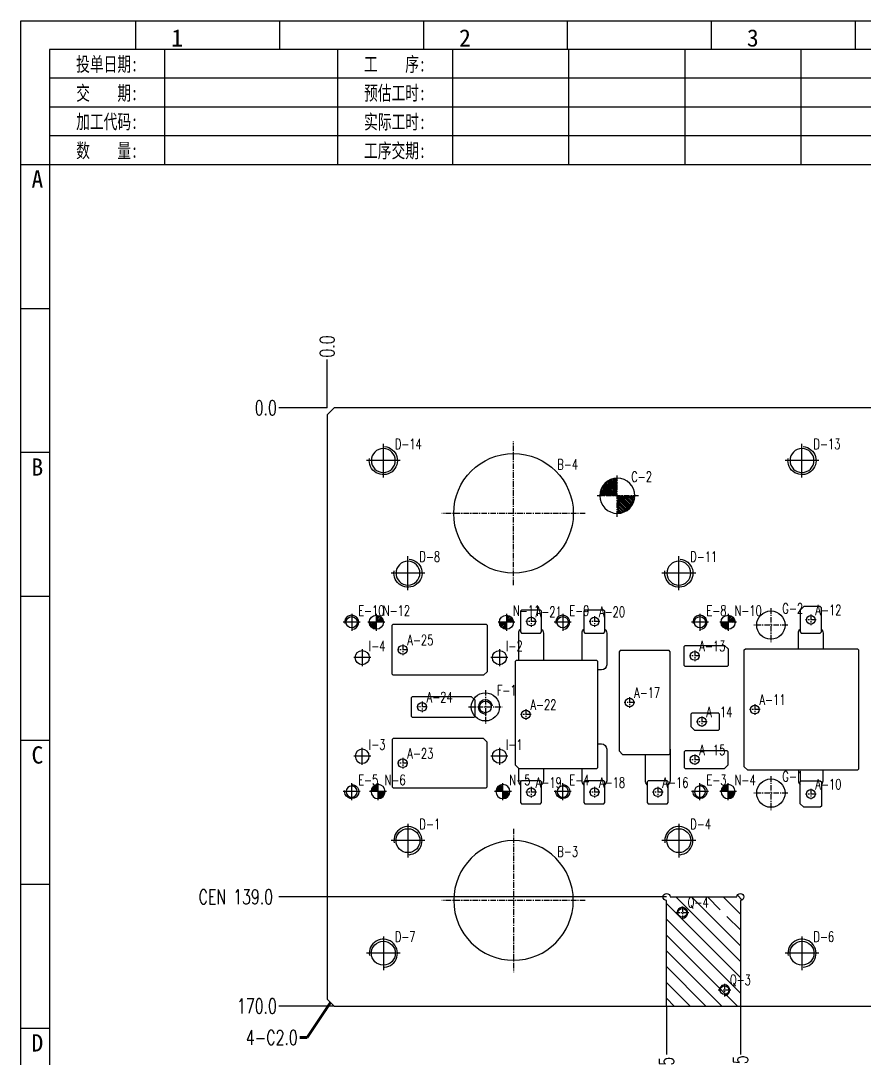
# Model space of a CAD drawing. Header units: millimetres. Extents: x -2852 to 5627, y -2271 to 1849.
# Drawn here: x 2876 to 3115.8, y -1070.6 to -775.8 of the extents above; entities that cross this region are included whole.
import ezdxf
from ezdxf.enums import TextEntityAlignment as Align

# ---------------------------------------------------------------- set-up
doc = ezdxf.new("R2010")
doc.units = ezdxf.units.MM
doc.header["$PDSIZE"] = 3
doc.linetypes.add('CENTER', pattern=[50.8, 31.75, -6.35, 6.35, -6.35])
doc.linetypes.add('CENTER2', pattern=[1.125, 0.75, -0.125, 0.125, -0.125])
for name, color, linetype in [('1', 7, 'Continuous'), ('41', 1, 'Continuous'), ('51', 1, 'CENTER2'), ('D03', 7, 'Continuous'), ('D031', 217, 'Continuous')]:
    doc.layers.add(name, color=color, linetype=linetype)
doc.styles.add('jet01', font='simplex.shx', dxfattribs={"width": 0.7, "bigfont": 'hztxt.shx'})
doc.styles.add('jet02', font='simplex.shx', dxfattribs={"width": 0.7})
doc.styles.get("Standard").update_dxf_attribs({"font": '仿宋_GB2312_0.ttf', "width": 0.7})
doc.styles.add('tk', font='', dxfattribs={"width": 0.7})
doc.styles.add('tk 2', font='仿宋_GB2312_0.ttf', dxfattribs={"width": 0.65})
doc.styles.get('tk').set_extended_font_data('NSimSun')
doc.dimstyles.new('jet02', dxfattribs={"dimtxt": 3.5, "dimasz": 2.1, "dimexe": 1, "dimexo": 0, "dimgap": 0.5, "dimtad": 0, "dimtoh": 1, "dimdec": 3, "dimzin": 9, "dimdsep": 46, "dimtxsty": 'jet02', "dimcen": 0, "dimclrt": 256, "dimazin": 2, "dimtfac": 1, "dimtdec": 3, "dimtofl": 0, "dimtmove": 0, "dimatfit": 1, "dimfxl": 0, "dimarcsym": 0})

# ---------------------------------------------------------------- blocks, each defined once
blk = doc.blocks.new('A3-N')
at = {"layer": '1', "color": 1}
for p, q in [((0, 0), (0, 296.73)), ((0, 296.73), (420, 296.73)), ((21.82, 291.27), (21.82, 296.73)), ((49.09, 291.27), (49.09, 296.73)), ((76.36, 291.27), (76.36, 296.73)), ((103.64, 291.27), (103.64, 296.73)), ((103.64, 291.27), (103.64, 296.73)), ((103.64, 291.27), (103.64, 296.73)), ((130.91, 291.27), (130.91, 296.73)), ((158.18, 291.27), (158.18, 296.73)), ((5.45, 269.45), (0, 269.45)), ((5.45, 242.18), (0, 242.18)), ((5.45, 214.91), (0, 214.91)), ((5.45, 187.64), (0, 187.64)), ((5.45, 160.36), (0, 160.36)), ((5.45, 133.09), (0, 133.09)), ((5.45, 105.82), (0, 105.82))]:
    blk.add_line(p, q, dxfattribs=at)
at = {"layer": '1'}
blk.add_lwpolyline([(221.45, 5.45), (414.55, 5.45), (414.55, 291.27), (5.45, 291.27), (5.45, 5.45), (414.55, 5.45)], dxfattribs=at)
at = {"layer": '41'}
for p, q in [((27.27, 291.27), (27.27, 269.45)), ((60, 291.27), (60, 269.45)), ((81.82, 291.27), (81.82, 269.45)), ((103.82, 291.27), (103.82, 269.45)), ((125.82, 291.27), (125.82, 269.45)), ((147.82, 291.27), (147.82, 269.45)), ((367.82, 285.82), (5.45, 285.82)), ((367.82, 280.36), (5.45, 280.36)), ((367.82, 274.91), (5.45, 274.91)), ((414.55, 269.45), (5.45, 269.45))]:
    blk.add_line(p, q, dxfattribs=at)
at = {"layer": '1', "color": 1}
for s, p in [('1', (29.64, 295.11)), ('2', (84.18, 295.11)), ('3', (138.73, 295.11))]:
    blk.add_text(s, height=3.27, dxfattribs=at).set_placement(p, align=Align.TOP_CENTER)
at = {"layer": '1', "style": 'tk', "width": 0.7}
for s, p in [('投单日期:', (16.36, 288.55)), ('工    序:', (70.91, 288.55)), ('交    期:', (16.36, 283.09)), ('预估工时:', (70.91, 283.09)), ('加工代码:', (16.36, 277.64)), ('实际工时:', (70.91, 277.64)), ('数    量:', (16.36, 272.18)), ('工序交期:', (70.91, 272.18))]:
    blk.add_text(s, height=2.727, dxfattribs=at).set_placement(p, align=Align.MIDDLE)
at = {"layer": '1', "color": 1}
for s, p in [('A', (2.04, 268.36)), ('B', (2.04, 213.82)), ('C', (2.04, 159.27)), ('D', (2.04, 104.73))]:
    blk.add_text(s, height=3.27, dxfattribs=at).set_placement(p, align=Align.TOP_LEFT)
at = {"layer": '1', "style": 'tk 2', "width": 0.7}
for tag, p in [('PATR-NO1', (309.84, 32.96)), ('TITLE', (365.74, 30.9)), ('PATR-NO2', (309.84, 27.81)), ('DWG-NO:', (366.54, 18.14))]:
    blk.add_attdef(tag, p, '', height=3.27, dxfattribs=at)
at = {"layer": '1', "color": 1, "style": 'tk 2', "width": 0.7}
for tag, p in [('DRAW', (314.55, 7.27)), ('DATE', (334.72, 7.32))]:
    blk.add_attdef(tag, p, '', height=3.49, dxfattribs=at)
at = {"layer": '1', "style": 'tk 2', "width": 0.7}
for tag, p in [('SCALE', (376.55, 8.73)), ('SHEET', (386.6, 8.72)), ('REV', (397.38, 8.73))]:
    blk.add_attdef(tag, text='', height=2.18, dxfattribs=at).set_placement(p, align=Align.MIDDLE_LEFT)
blk = doc.blocks.new('A$C3132396')
at = {"layer": 'D03', "color": 6, "linetype": 'CENTER', "ltscale": 0.05}
for p, q in [((0, 4.836), (0, -4.836)), ((4.836, 0), (-4.836, 0))]:
    blk.add_line(p, q, dxfattribs=at)
at = {"layer": 'D03', "linetype": 'Continuous', "ltscale": 0.05}
blk.add_circle((0, 0), 4.03, dxfattribs=at)
blk = doc.blocks.new('A$C1652144')
at = {"layer": 'D03', "color": 6, "linetype": 'CENTER', "ltscale": 0.05}
for p, q in [((0, 4.8), (0, -4.8)), ((4.8, 0), (-4.8, 0))]:
    blk.add_line(p, q, dxfattribs=at)
at = {"layer": 'D03', "linetype": 'Continuous', "ltscale": 0.05}
for radius in [4, 1.65]:
    blk.add_circle((0, 0), radius, dxfattribs=at)
at = {"layer": 'D03', "color": 3, "linetype": 'Continuous', "ltscale": 0.05}
blk.add_arc((0, 0), 2, 275.0197, 189.0761, dxfattribs=at)
blk = doc.blocks.new('D03-FL8')
at = {"layer": 'D03', "color": 6, "linetype": 'CENTER'}
for p, q in [((2.412, 0), (-2.412, 0)), ((0, 2.412), (0, -2.412))]:
    blk.add_line(p, q, dxfattribs=at)
at = {"layer": 'D03', "linetype": 'Continuous'}
blk.add_circle((0, 0), 2.01, dxfattribs=at)
blk = doc.blocks.new('D03-POST20')
at = {"layer": 'D03', "color": 6, "linetype": 'CENTER', "ltscale": 0.05}
for p, q in [((0, 20.4), (0, -20.4)), ((20.4, 0), (-20.4, 0))]:
    blk.add_line(p, q, dxfattribs=at)
at = {"layer": 'D03', "linetype": 'Continuous', "ltscale": 0.05}
blk.add_circle((0, 0), 17, dxfattribs=at)
blk = doc.blocks.new('D03-PIN10')
at = {"layer": 'D03', "color": 6, "linetype": 'CENTER', "ltscale": 0.05}
for p, q in [((0, 6), (0, -6)), ((6, 0), (-6, 0))]:
    blk.add_line(p, q, dxfattribs=at)
at = {"layer": 'D03', "linetype": 'Continuous', "ltscale": 0.05}
blk.add_circle((0, 0), 5, dxfattribs=at)
blk = doc.blocks.new('D03-M3')
at = {"layer": 'D03', "color": 6, "linetype": 'CENTER', "ltscale": 0.05}
for p, q in [((1.8, 0), (-1.8, 0)), ((0, 1.8), (0, -1.8))]:
    blk.add_line(p, q, dxfattribs=at)
at = {"layer": 'D03', "linetype": 'Continuous', "ltscale": 0.05}
blk.add_circle((0, 0), 1.25, dxfattribs=at)
at = {"layer": 'D03', "color": 3, "linetype": 'Continuous', "ltscale": 0.05}
blk.add_arc((0, 0), 1.5, 275.0197, 189.0761, dxfattribs=at)
blk = doc.blocks.new('D03-M4')
at = {"layer": 'D03', "color": 6, "linetype": 'CENTER'}
for p, q in [((2.4, 0), (-2.4, 0)), ((0, 2.4), (0, -2.4))]:
    blk.add_line(p, q, dxfattribs=at)
at = {"layer": 'D03', "linetype": 'Continuous'}
blk.add_circle((0, 0), 1.6, dxfattribs=at)
at = {"layer": 'D03', "color": 3, "linetype": 'Continuous'}
blk.add_arc((0, 0), 2, 275.0197, 189.0761, dxfattribs=at)
blk = doc.blocks.new('D03-DL4')
at = {"layer": 'D03', "color": 6, "linetype": 'CENTER'}
for p, q in [((2.4, 0), (-2.4, 0)), ((0, 2.4), (0, -2.4))]:
    blk.add_line(p, q, dxfattribs=at)
at = {"layer": 'D03', "linetype": 'Continuous'}
blk.add_circle((0, 0), 2, dxfattribs=at)
blk = doc.blocks.new('D03-L8')
at = {"layer": 'D03', "color": 6, "linetype": 'CENTER'}
for p, q in [((0, 4.8), (0, -4.8)), ((4.8, 0), (-4.8, 0))]:
    blk.add_line(p, q, dxfattribs=at)
at = {"layer": 'D03', "linetype": 'Continuous'}
blk.add_circle((0, 0), 3.4, dxfattribs=at)
at = {"layer": 'D03', "color": 3, "linetype": 'Continuous'}
blk.add_arc((0, 0), 4, 275.0197, 189.0761, dxfattribs=at)
blk = doc.blocks.new('WCS')
at = {"layer": '1', "color": 6, "linetype": 'CENTER', "ltscale": 0.05}
for p, q in [((1.5, 0), (-1.5, 0)), ((0, 1.5), (0, -1.5))]:
    blk.add_line(p, q, dxfattribs=at)
at = {"layer": '1', "linetype": 'Continuous', "ltscale": 0.05}
blk.add_circle((0, 0), 1.25, dxfattribs=at)
blk = doc.blocks.new('*D4872')
at = {"layer": '41', "ltscale": 0.05}
blk.add_line((163.21, 2345.26), (149.47, 2345.26), dxfattribs=at)
at = {"layer": 'Defpoints', "color": 0, "ltscale": 0.05}
for p in [(149.47, 2345.26), (163.21, 2345.26), (163.21, 2345.26)]:
    blk.add_point(p, dxfattribs=at)
at = {"layer": '41', "ltscale": 0.05, "insert": (145.79, 2345.26), "char_height": 4.2, "attachment_point": 5, "style": 'jet02'}
blk.add_mtext('0.0', dxfattribs=at)
blk = doc.blocks.new('*D4873')
at = {"layer": '41', "ltscale": 0.05}
blk.add_line((165.21, 2175.26), (149.47, 2175.26), dxfattribs=at)
at = {"layer": 'Defpoints', "color": 0, "ltscale": 0.05}
for p in [(163.21, 2345.26), (149.47, 2175.26), (165.21, 2175.26)]:
    blk.add_point(p, dxfattribs=at)
at = {"layer": '41', "ltscale": 0.05, "insert": (143.27, 2175.26), "char_height": 4.2, "attachment_point": 5, "style": 'jet02'}
blk.add_mtext('170.0', dxfattribs=at)
blk = doc.blocks.new('*D4874')
at = {"layer": '41', "ltscale": 0.05}
blk.add_line((259.71, 2206.26), (149.47, 2206.26), dxfattribs=at)
at = {"layer": 'Defpoints', "color": 0, "ltscale": 0.05}
for p in [(163.21, 2345.26), (149.47, 2206.26), (259.71, 2206.26)]:
    blk.add_point(p, dxfattribs=at)
at = {"layer": '41', "ltscale": 0.05, "insert": (136.27, 2206.26), "char_height": 4.2, "attachment_point": 5, "style": 'jet02'}
blk.add_mtext('{\\C1; CEN }139.0', dxfattribs=at)
blk = doc.blocks.new('*D4875')
at = {"layer": '41', "ltscale": 0.05}
blk.add_line((427.71, 2215.76), (446.96, 2215.76), dxfattribs=at)
at = {"layer": 'Defpoints', "color": 0, "ltscale": 0.05}
for p in [(163.21, 2345.26), (427.71, 2215.76), (446.96, 2215.76)]:
    blk.add_point(p, dxfattribs=at)
at = {"layer": '41', "ltscale": 0.05, "insert": (455.96, 2215.76), "char_height": 4.2, "attachment_point": 5, "style": 'jet02'}
blk.add_mtext('129.500', dxfattribs=at)
blk = doc.blocks.new('*D4876')
at = {"layer": '41', "ltscale": 0.05}
for p, q in [((438.25, 2218.26), (441.92, 2221.01)), ((441.92, 2221.01), (446.96, 2221.01)), ((433.21, 2218.26), (438.25, 2218.26))]:
    blk.add_line(p, q, dxfattribs=at)
at = {"layer": 'Defpoints', "color": 0, "ltscale": 0.05}
for p in [(163.21, 2345.26), (446.96, 2221.01), (433.21, 2218.26)]:
    blk.add_point(p, dxfattribs=at)
at = {"layer": '41', "ltscale": 0.05, "insert": (455.96, 2221.01), "char_height": 4.2, "attachment_point": 5, "style": 'jet02'}
blk.add_mtext('127.000', dxfattribs=at)
blk = doc.blocks.new('*D4877')
at = {"layer": '41', "ltscale": 0.05}
blk.add_line((433.21, 2228.26), (446.96, 2228.26), dxfattribs=at)
at = {"layer": 'Defpoints', "color": 0, "ltscale": 0.05}
for p in [(163.21, 2345.26), (433.21, 2228.26), (446.96, 2228.26)]:
    blk.add_point(p, dxfattribs=at)
at = {"layer": '41', "ltscale": 0.05, "insert": (455.68, 2228.26), "char_height": 4.2, "attachment_point": 5, "style": 'jet02'}
blk.add_mtext('117.000', dxfattribs=at)
blk = doc.blocks.new('*D4878')
at = {"layer": '41', "ltscale": 0.05}
for p, q in [((436.88, 2230.76), (441.92, 2233.51)), ((441.92, 2233.51), (446.96, 2233.51)), ((427.71, 2230.76), (436.88, 2230.76))]:
    blk.add_line(p, q, dxfattribs=at)
at = {"layer": 'Defpoints', "color": 0, "ltscale": 0.05}
for p in [(163.21, 2345.26), (446.96, 2233.51), (427.71, 2230.76)]:
    blk.add_point(p, dxfattribs=at)
at = {"layer": '41', "ltscale": 0.05, "insert": (455.68, 2233.51), "char_height": 4.2, "attachment_point": 5, "style": 'jet02'}
blk.add_mtext('114.500', dxfattribs=at)
blk = doc.blocks.new('*D4879')
at = {"layer": '41', "ltscale": 0.05}
blk.add_line((427.71, 2289.76), (446.96, 2289.76), dxfattribs=at)
at = {"layer": 'Defpoints', "color": 0, "ltscale": 0.05}
for p in [(163.21, 2345.26), (427.71, 2289.76), (446.96, 2289.76)]:
    blk.add_point(p, dxfattribs=at)
at = {"layer": '41', "ltscale": 0.05, "insert": (454.84, 2289.76), "char_height": 4.2, "attachment_point": 5, "style": 'jet02'}
blk.add_mtext('55.500', dxfattribs=at)
blk = doc.blocks.new('*D4880')
at = {"layer": '41', "ltscale": 0.05}
for p, q in [((438.25, 2292.26), (441.92, 2295.01)), ((441.92, 2295.01), (446.96, 2295.01)), ((433.21, 2292.26), (438.25, 2292.26))]:
    blk.add_line(p, q, dxfattribs=at)
at = {"layer": 'Defpoints', "color": 0, "ltscale": 0.05}
for p in [(163.21, 2345.26), (446.96, 2295.01), (433.21, 2292.26)]:
    blk.add_point(p, dxfattribs=at)
at = {"layer": '41', "ltscale": 0.05, "insert": (454.84, 2295.01), "char_height": 4.2, "attachment_point": 5, "style": 'jet02'}
blk.add_mtext('53.000', dxfattribs=at)
blk = doc.blocks.new('*D4881')
at = {"layer": '41', "ltscale": 0.05}
blk.add_line((433.21, 2302.26), (446.96, 2302.26), dxfattribs=at)
at = {"layer": 'Defpoints', "color": 0, "ltscale": 0.05}
for p in [(163.21, 2345.26), (433.21, 2302.26), (446.96, 2302.26)]:
    blk.add_point(p, dxfattribs=at)
at = {"layer": '41', "ltscale": 0.05, "insert": (454.84, 2302.26), "char_height": 4.2, "attachment_point": 5, "style": 'jet02'}
blk.add_mtext('43.000', dxfattribs=at)
blk = doc.blocks.new('*D4882')
at = {"layer": '41', "ltscale": 0.05}
for p, q in [((436.88, 2304.76), (441.92, 2307.51)), ((441.92, 2307.51), (446.96, 2307.51)), ((427.71, 2304.76), (436.88, 2304.76))]:
    blk.add_line(p, q, dxfattribs=at)
at = {"layer": 'Defpoints', "color": 0, "ltscale": 0.05}
for p in [(163.21, 2345.26), (446.96, 2307.51), (427.71, 2304.76)]:
    blk.add_point(p, dxfattribs=at)
at = {"layer": '41', "ltscale": 0.05, "insert": (454.84, 2307.51), "char_height": 4.2, "attachment_point": 5, "style": 'jet02'}
blk.add_mtext('40.500', dxfattribs=at)
blk = doc.blocks.new('*D4883')
at = {"layer": '41', "ltscale": 0.05}
blk.add_line((351.71, 2314.26), (446.96, 2314.26), dxfattribs=at)
at = {"layer": 'Defpoints', "color": 0, "ltscale": 0.05}
for p in [(163.21, 2345.26), (351.71, 2314.26), (446.96, 2314.26)]:
    blk.add_point(p, dxfattribs=at)
at = {"layer": '41', "ltscale": 0.05, "insert": (457.29, 2314.26), "char_height": 4.2, "attachment_point": 5, "style": 'jet02'}
blk.add_mtext('31.0{\\C1; CEN }', dxfattribs=at)
blk = doc.blocks.new('*D4884')
at = {"layer": '41', "ltscale": 0.05}
blk.add_line((163.21, 2345.26), (163.21, 2359), dxfattribs=at)
at = {"layer": 'Defpoints', "color": 0, "ltscale": 0.05}
for p in [(163.21, 2359), (163.21, 2345.26), (163.21, 2345.26)]:
    blk.add_point(p, dxfattribs=at)
at = {"layer": '41', "ltscale": 0.05, "insert": (163.21, 2362.68), "char_height": 4.2, "attachment_point": 5, "rotation": 90, "style": 'jet02'}
blk.add_mtext('0.0', dxfattribs=at)
blk = doc.blocks.new('*D4885')
at = {"layer": '41', "ltscale": 0.05}
blk.add_line((330.71, 2345.26), (330.71, 2359), dxfattribs=at)
at = {"layer": 'Defpoints', "color": 0, "ltscale": 0.05}
for p in [(330.71, 2359), (163.21, 2345.26), (330.71, 2345.26)]:
    blk.add_point(p, dxfattribs=at)
at = {"layer": '41', "ltscale": 0.05, "insert": (330.71, 2365.2), "char_height": 4.2, "attachment_point": 5, "rotation": 90, "style": 'jet02'}
blk.add_mtext('167.5', dxfattribs=at)
blk = doc.blocks.new('*D4886')
at = {"layer": '41', "ltscale": 0.05}
blk.add_line((351.71, 2345.26), (351.71, 2359), dxfattribs=at)
at = {"layer": 'Defpoints', "color": 0, "ltscale": 0.05}
for p in [(351.71, 2359), (163.21, 2345.26), (351.71, 2345.26)]:
    blk.add_point(p, dxfattribs=at)
at = {"layer": '41', "ltscale": 0.05, "insert": (351.71, 2365.2), "char_height": 4.2, "attachment_point": 5, "rotation": 90, "style": 'jet02'}
blk.add_mtext('188.5', dxfattribs=at)
blk = doc.blocks.new('*D4887')
at = {"layer": '41', "ltscale": 0.05}
for p, q in [((422.96, 2353.96), (422.96, 2359)), ((423.21, 2348.92), (422.96, 2353.96)), ((423.21, 2304.26), (423.21, 2348.92))]:
    blk.add_line(p, q, dxfattribs=at)
at = {"layer": 'Defpoints', "color": 0, "ltscale": 0.05}
for p in [(422.96, 2359), (163.21, 2345.26), (423.21, 2304.26)]:
    blk.add_point(p, dxfattribs=at)
at = {"layer": '41', "ltscale": 0.05, "insert": (422.96, 2368.28), "char_height": 4.2, "attachment_point": 5, "rotation": 90, "style": 'jet02'}
blk.add_mtext('260.000', dxfattribs=at)
blk = doc.blocks.new('*D4888')
at = {"layer": '41', "ltscale": 0.05}
blk.add_line((428.21, 2304.26), (428.21, 2359), dxfattribs=at)
at = {"layer": 'Defpoints', "color": 0, "ltscale": 0.05}
for p in [(428.21, 2359), (163.21, 2345.26), (428.21, 2304.26)]:
    blk.add_point(p, dxfattribs=at)
at = {"layer": '41', "ltscale": 0.05, "insert": (428.21, 2368.28), "char_height": 4.2, "attachment_point": 5, "rotation": 90, "style": 'jet02'}
blk.add_mtext('265.000', dxfattribs=at)
blk = doc.blocks.new('*D4889')
at = {"layer": '41', "ltscale": 0.05}
for p, q in [((433.46, 2353.96), (433.46, 2359)), ((433.21, 2348.92), (433.46, 2353.96)), ((433.21, 2343.26), (433.21, 2348.92))]:
    blk.add_line(p, q, dxfattribs=at)
at = {"layer": 'Defpoints', "color": 0, "ltscale": 0.05}
for p in [(433.46, 2359), (163.21, 2345.26), (433.21, 2343.26)]:
    blk.add_point(p, dxfattribs=at)
at = {"layer": '41', "ltscale": 0.05, "insert": (433.46, 2365.48), "char_height": 4.2, "attachment_point": 5, "rotation": 90, "style": 'jet02'}
blk.add_mtext('270.0', dxfattribs=at)
blk = doc.blocks.new('*D4890')
at = {"layer": '41', "ltscale": 0.05}
blk.add_line((259.71, 2175.26), (259.71, 2161.51), dxfattribs=at)
at = {"layer": 'Defpoints', "color": 0, "ltscale": 0.05}
for p in [(163.21, 2345.26), (259.71, 2175.26), (259.71, 2161.51)]:
    blk.add_point(p, dxfattribs=at)
at = {"layer": '41', "ltscale": 0.05, "insert": (259.71, 2156.43), "char_height": 4.2, "attachment_point": 5, "rotation": 90, "style": 'jet02'}
blk.add_mtext('96.5', dxfattribs=at)
blk = doc.blocks.new('*D4891')
at = {"layer": '41', "ltscale": 0.05}
blk.add_line((280.71, 2175.26), (280.71, 2161.51), dxfattribs=at)
at = {"layer": 'Defpoints', "color": 0, "ltscale": 0.05}
for p in [(163.21, 2345.26), (280.71, 2175.26), (280.71, 2161.51)]:
    blk.add_point(p, dxfattribs=at)
at = {"layer": '41', "ltscale": 0.05, "insert": (280.71, 2155.59), "char_height": 4.2, "attachment_point": 5, "rotation": 90, "style": 'jet02'}
blk.add_mtext('117.5', dxfattribs=at)

msp = doc.modelspace()

# ---------------------------------------------------------------- hatches: boundary and pattern name
at = {"layer": 'D03', "ltscale": 0.05}
h = msp.add_hatch(dxfattribs=at)
h.set_pattern_fill('ANSI31', color=3, scale=0.1, style=0)
h.set_pattern_definition([(315, (2398.38817, -336.19707), (-0.2245064, -0.2245064), [])])
edge = h.paths.add_edge_path()
edge.add_line((3045.5659, -915.7575), (3045.5659, -910.7575))
edge.add_line((3045.5659, -910.7575), (3050.5659, -910.7575))
edge.add_ellipse((3045.5659, -910.7575), major_axis=(-3.5355, 3.5355), ratio=1, start_angle=135, end_angle=225, ccw=False)
edge = h.paths.add_edge_path()
edge.add_ellipse((3045.5659, -910.7575), major_axis=(-3.5355, 3.5355), ratio=1, start_angle=-45, end_angle=45, ccw=False)
edge.add_line((3045.5659, -905.7575), (3045.5659, -910.7575))
edge.add_line((3045.5659, -910.7575), (3040.5659, -910.7575))
h = msp.add_hatch(dxfattribs=at)
h.set_pattern_fill('ANSI31', color=3, scale=0.1, style=0)
h.set_pattern_definition([(45, (92.3558, -1518.83882), (-0.224506403, 0.224506403), [])])
h.paths.add_polyline_path([(2977.0659, -944.6975), (2977.0659, -946.7075), (2979.0759, -946.7075, 0.41421356)])
h.paths.add_polyline_path([(2977.0659, -946.7075), (2975.0559, -946.7075, 0.41421356), (2977.0659, -948.7175)])
h = msp.add_hatch(dxfattribs=at)
h.set_pattern_fill('ANSI31', color=3, scale=0.1, style=0)
h.set_pattern_definition([(45, (129.3558, -1518.83882), (-0.224506403, 0.224506403), [])])
h.paths.add_polyline_path([(3014.0659, -944.6975), (3014.0659, -946.7075), (3016.0759, -946.7075, 0.41421356)])
h.paths.add_polyline_path([(3014.0659, -946.7075), (3012.0559, -946.7075, 0.41421356), (3014.0659, -948.7175)])
h = msp.add_hatch(dxfattribs=at)
h.set_pattern_fill('ANSI31', color=3, scale=0.1, style=0)
h.set_pattern_definition([(45, (192.3558, -1518.83882), (-0.224506403, 0.224506403), [])])
h.paths.add_polyline_path([(3077.0659, -944.6975), (3077.0659, -946.7075), (3079.0759, -946.7075, 0.41421356)])
h.paths.add_polyline_path([(3077.0659, -946.7075), (3075.0559, -946.7075, 0.41421356), (3077.0659, -948.7175)])
h = msp.add_hatch(dxfattribs=at)
h.set_pattern_fill('ANSI31', color=3, scale=0.1, style=0)
h.set_pattern_definition([(315, (92.8558, -422.67624), (-0.224506403, -0.224506403), [])])
edge = h.paths.add_edge_path()
edge.add_line((2977.5659, -996.8175), (2977.5659, -994.8075))
edge.add_line((2977.5659, -994.8075), (2979.5759, -994.8075))
edge.add_ellipse((2977.5659, -994.8075), major_axis=(-1.4213, 1.4213), ratio=1, start_angle=135, end_angle=225, ccw=False)
edge = h.paths.add_edge_path()
edge.add_line((2977.5659, -994.8075), (2975.5559, -994.8075))
edge.add_ellipse((2977.5659, -994.8075), major_axis=(-1.4213, 1.4213), ratio=1, start_angle=-45, end_angle=45, ccw=False)
edge.add_line((2977.5659, -992.7975), (2977.5659, -994.8075))
h = msp.add_hatch(dxfattribs=at)
h.set_pattern_fill('ANSI31', color=3, scale=0.1, style=0)
h.set_pattern_definition([(315, (128.3558, -422.67624), (-0.224506403, -0.224506403), [])])
edge = h.paths.add_edge_path()
edge.add_line((3013.0659, -996.8175), (3013.0659, -994.8075))
edge.add_line((3013.0659, -994.8075), (3015.0759, -994.8075))
edge.add_ellipse((3013.0659, -994.8075), major_axis=(-1.4213, 1.4213), ratio=1, start_angle=135, end_angle=225, ccw=False)
edge = h.paths.add_edge_path()
edge.add_line((3013.0659, -994.8075), (3011.0559, -994.8075))
edge.add_ellipse((3013.0659, -994.8075), major_axis=(-1.4213, 1.4213), ratio=1, start_angle=-45, end_angle=45, ccw=False)
edge.add_line((3013.0659, -992.7975), (3013.0659, -994.8075))
h = msp.add_hatch(dxfattribs=at)
h.set_pattern_fill('ANSI31', color=3, scale=0.1, style=0)
h.set_pattern_definition([(315, (192.3558, -422.67624), (-0.224506403, -0.224506403), [])])
edge = h.paths.add_edge_path()
edge.add_line((3077.0659, -996.8175), (3077.0659, -994.8075))
edge.add_line((3077.0659, -994.8075), (3079.0759, -994.8075))
edge.add_ellipse((3077.0659, -994.8075), major_axis=(-1.4213, 1.4213), ratio=1, start_angle=135, end_angle=225, ccw=False)
edge = h.paths.add_edge_path()
edge.add_line((3077.0659, -994.8075), (3075.0559, -994.8075))
edge.add_ellipse((3077.0659, -994.8075), major_axis=(-1.4213, 1.4213), ratio=1, start_angle=-45, end_angle=45, ccw=False)
edge.add_line((3077.0659, -992.7975), (3077.0659, -994.8075))
h = msp.add_hatch(dxfattribs=at)
h.set_pattern_fill('ANSI31', color=5, style=0)
h.set_pattern_definition([(135, (6990.36, -1598.7858), (2.245064, 2.245064), [])])
edge = h.paths.add_edge_path()
edge.add_ellipse((3059.5659, -1024.7575), major_axis=(-0.7071, 0.7071), ratio=1, start_angle=-135, end_angle=135, ccw=False)
edge.add_line((3060.5659, -1024.7575), (3079.5659, -1024.7575))
edge.add_ellipse((3080.5659, -1024.7575), major_axis=(0.7071, 0.7071), ratio=1, start_angle=-135, end_angle=135, ccw=False)
edge.add_line((3080.5659, -1025.7575), (3080.5659, -1055.7575))
edge.add_line((3080.5659, -1055.7575), (3059.5659, -1055.7575))
edge.add_line((3059.5659, -1055.7575), (3059.5659, -1025.7575))
edge = h.paths.add_edge_path(flags=16)
edge.add_line((3076.0659, -1030.7575), (3076.0659, -1030.5075))
edge.add_ellipse((3076.0659, -1029.2575), major_axis=(-0.8839, 0.8839), ratio=1, start_angle=135, end_angle=225)
edge.add_line((3077.3159, -1029.2575), (3077.5659, -1029.2575))
edge.add_ellipse((3076.0659, -1029.2575), major_axis=(1.0607, 1.0607), ratio=1, start_angle=315, end_angle=585)
edge = h.paths.add_edge_path(flags=16)
edge.add_line((3064.0659, -1052.7575), (3064.0659, -1052.5075))
edge.add_ellipse((3064.0659, -1051.2575), major_axis=(-0.8839, 0.8839), ratio=1, start_angle=135, end_angle=225)
edge.add_line((3065.3159, -1051.2575), (3065.5659, -1051.2575))
edge.add_ellipse((3064.0659, -1051.2575), major_axis=(1.0607, 1.0607), ratio=1, start_angle=315, end_angle=585)

# ---------------------------------------------------------------- linework, layer by layer
at = {"layer": '1', "ltscale": 0.05}
msp.add_lwpolyline([(3231.0659, -885.7575), (2965.0659, -885.7575), (2963.0659, -887.7575), (2963.0659, -1053.7575), (2965.0659, -1055.7575), (3231.0659, -1055.7575)], dxfattribs=at)
at = {"layer": 'D03', "color": 3}
for points in [[(3024.0659, -949.4575), (3024.0659, -943.5575), (3023.7659, -943.2575), (3018.3659, -943.2575), (3018.0659, -943.5575), (3018.0659, -949.4575), (3018.3659, -949.7575), (3023.7659, -949.7575)], [(3042.0659, -949.4575), (3042.0659, -943.5575), (3041.7659, -943.2575), (3036.3659, -943.2575), (3036.0659, -943.5575), (3036.0659, -949.4575), (3036.3659, -949.7575), (3041.7659, -949.7575)], [(3103.5659, -949.4575), (3103.5659, -942.5575), (3103.2659, -942.2575), (3098.5659, -942.2575), (3097.5659, -943.2575), (3097.5659, -949.4575), (3097.8659, -949.7575), (3103.2659, -949.7575)], [(3018.0659, -992.0575), (3018.0659, -997.9575), (3018.3659, -998.2575), (3023.7659, -998.2575), (3024.0659, -997.9575), (3024.0659, -992.0575), (3023.7659, -991.7575), (3018.3659, -991.7575)], [(3036.0659, -992.0575), (3036.0659, -997.9575), (3036.3659, -998.2575), (3041.7659, -998.2575), (3042.0659, -997.9575), (3042.0659, -992.0575), (3041.7659, -991.7575), (3036.3659, -991.7575)], [(3054.0659, -992.0575), (3054.0659, -997.9575), (3054.3659, -998.2575), (3059.7659, -998.2575), (3060.0659, -997.9575), (3060.0659, -992.0575), (3059.7659, -991.7575), (3054.3659, -991.7575)], [(3103.5659, -992.0575), (3103.5659, -998.9575), (3103.2659, -999.2575), (3098.5659, -999.2575), (3097.5659, -998.2575), (3097.5659, -992.0575), (3097.8659, -991.7575), (3103.2659, -991.7575)]]:
    msp.add_lwpolyline(points, close=True, dxfattribs=at)
at = {"layer": 'D03', "ltscale": 0.05}
for points in [[(2981.8659, -961.7575), (2981.5659, -961.4575), (2981.5659, -947.5575), (2981.8659, -947.2575), (3008.2659, -947.2575), (3008.5659, -947.5575), (3008.5659, -960.7575), (3007.5659, -961.7575)], [(3060.5659, -983.9575), (3060.5659, -955.0575), (3060.2659, -954.7575), (3046.3659, -954.7575), (3046.0659, -955.0575), (3046.0659, -983.2575), (3047.0659, -984.2575), (3060.2659, -984.2575)], [(3081.6659, -954.5575), (3081.9659, -954.2575), (3113.8659, -954.2575), (3114.1659, -954.5575), (3114.1659, -988.4575), (3113.8659, -988.7575), (3082.6659, -988.7575), (3081.6659, -987.7575)], [(3040.0659, -957.8575), (3039.7659, -957.5575), (3016.8659, -957.5575), (3016.5659, -957.8575), (3016.5659, -987.2575), (3017.5659, -988.2575), (3039.7659, -988.2575), (3040.0659, -987.9575)], [(3074.2659, -977.4575), (3067.5659, -977.4575), (3066.5659, -976.4575), (3066.5659, -972.7575), (3066.8659, -972.4575), (3074.2659, -972.4575), (3074.5659, -972.7575), (3074.5659, -977.1575)], [(2981.8659, -979.7575), (2981.5659, -980.0575), (2981.5659, -993.4575), (2981.8659, -993.7575), (3008.2659, -993.7575), (3008.5659, -993.4575), (3008.5659, -980.7575), (3007.5659, -979.7575)]]:
    msp.add_lwpolyline(points, close=True, dxfattribs=at)
at = {"layer": 'D03', "color": 3, "ltscale": 0.05}
for points in [[(3064.8659, -953.2575), (3076.0659, -953.2575), (3077.0659, -954.2575), (3077.0659, -958.9575), (3076.7659, -959.2575), (3064.8659, -959.2575), (3064.5659, -958.9575), (3064.5659, -953.5575)], [(2987.3659, -967.7575), (3004.0659, -967.7575), (3005.0659, -968.7575), (3005.0659, -973.4575), (3004.7659, -973.7575), (2987.3659, -973.7575), (2987.0659, -973.4575), (2987.0659, -968.0575)], [(3064.8659, -988.2575), (3076.0659, -988.2575), (3077.0659, -987.2575), (3077.0659, -983.5575), (3076.7659, -983.2575), (3064.8659, -983.2575), (3064.5659, -983.5575), (3064.5659, -987.9575)]]:
    msp.add_lwpolyline(points, close=True, dxfattribs=at)
at = {"layer": 'D03'}
msp.add_lwpolyline([(3059.5659, -1055.7575), (3059.5659, -1025.7575, -2.41421356), (3060.5659, -1024.7575), (3079.5659, -1024.7575, -2.41421356), (3080.5659, -1025.7575), (3080.5659, -1055.7575)], format="xyb", dxfattribs=at)
at = {"layer": 'D031'}
for points in [[(3017.5659, -957.5575), (3017.5659, -949.7575, -0.21342177), (3018.0659, -948.6395)], [(3024.0659, -948.6395, -0.21342177), (3024.5659, -949.7575), (3024.5659, -957.5575)], [(3035.5659, -957.5575), (3035.5659, -949.7575, -0.21342177), (3036.0659, -948.6395)], [(3042.0659, -948.6395, -0.21342177), (3042.5659, -949.7575), (3042.5659, -958.7575, -0.41421356), (3041.0659, -960.2575), (3040.0659, -960.2575)], [(3097.0659, -954.2575), (3097.0659, -949.7575, -0.21342177), (3097.5659, -948.6395, -0.21342177)], [(3103.5659, -948.6395, -0.21342177), (3104.0659, -949.7575), (3104.0659, -954.2575)], [(3040.0659, -981.2575), (3041.0659, -981.2575, -0.41421356), (3042.5659, -982.7575), (3042.5659, -991.7575, -0.21342177), (3042.0659, -992.8756, -0.21342177)], [(3054.0659, -992.8756, -0.21342177), (3053.5659, -991.7575), (3053.5659, -984.2575)], [(3060.5659, -982.7575), (3060.5659, -991.7575, -0.21342177), (3060.0659, -992.8756)], [(3018.0659, -992.8756, -0.21342177), (3017.5659, -991.7575), (3017.5659, -988.2575)], [(3024.5659, -988.2575), (3024.5659, -991.7575, -0.21342177), (3024.0659, -992.8756, -0.21342177)], [(3036.0659, -992.8756, -0.21342177), (3035.5659, -991.7575), (3035.5659, -988.2575)], [(3097.0659, -988.7575), (3097.0659, -991.7575, 0.21342177), (3097.5659, -992.8756, 0.21342177)], [(3103.5659, -992.8756, 0.21342177), (3104.0659, -991.7575), (3104.0659, -988.7575)]]:
    msp.add_lwpolyline(points, format="xyb", dxfattribs=at)

# ---------------------------------------------------------------- block references
at = {"layer": '1', "ltscale": 0.05, "xscale": 1.5, "yscale": 1.5, "zscale": 1.5}
msp.add_blockref('A3-N', (2875.9942, -1220.8642), dxfattribs=at)
at = {"layer": '51', "ltscale": 0.05}
for p in [(3021.0659, -946.5075), (3039.0659, -946.5075), (3100.5659, -946.0075), (2984.5659, -954.5075), (3067.5659, -956.2575), (2990.0659, -970.7575), (3049.0659, -969.5075), (3019.5659, -972.9075), (3084.6659, -971.5075), (3069.5659, -974.9575), (3067.5659, -985.7575), (2984.5659, -986.7575), (3021.0659, -995.0075), (3039.0659, -995.0075), (3057.0659, -995.0075), (3100.5659, -995.5075)]:
    msp.add_blockref('WCS', p, dxfattribs=at)
at = {"layer": 'D03', "extrusion": (0, 0, -1), "zscale": -1, "rotation": 180}
for name, p in [('D03-L8', (-2979.0659, -900.7575)), ('D03-L8', (-3098.0659, -900.7575)), ('D03-PIN10', (-3045.5659, -910.7575)), ('D03-L8', (-2986.0659, -932.7575)), ('D03-L8', (-3063.0659, -932.7575)), ('D03-FL8', (-2973.0659, -984.7575)), ('D03-M4', (-2970.0659, -994.8075)), ('D03-DL4', (-2977.5659, -994.8075)), ('D03-DL4', (-3013.0659, -994.8075)), ('D03-M4', (-3030.0659, -994.8075)), ('D03-M4', (-3069.0659, -994.8075)), ('D03-DL4', (-3077.0659, -994.8075))]:
    msp.add_blockref(name, p, dxfattribs=at)
at = {"layer": 'D03', "ltscale": 0.05}
for name, p, rotation in [('D03-POST20', (3016.0659, -915.7575), 270), ('A$C1652144', (3008.0659, -970.7575), 90)]:
    msp.add_blockref(name, p, dxfattribs=dict(at, rotation=rotation))
for p in [(3089.2159, -947.5075), (3089.2159, -995.2575)]:
    msp.add_blockref('A$C3132396', p, dxfattribs=at)
at = {"layer": 'D03'}
for name, p in [('D03-M4', (2970.0659, -946.7075)), ('D03-DL4', (2977.0659, -946.7075)), ('D03-DL4', (3014.0659, -946.7075)), ('D03-M4', (3030.0659, -946.7075)), ('D03-M4', (3069.0659, -946.7075)), ('D03-DL4', (3077.0659, -946.7075)), ('D03-FL8', (2973.0659, -956.7575)), ('D03-FL8', (3012.0659, -956.7575)), ('D03-FL8', (3012.0659, -984.7575)), ('D03-L8', (2986.0659, -1008.7575)), ('D03-L8', (3063.0659, -1008.7575)), ('D03-L8', (2979.0659, -1040.7575)), ('D03-L8', (3098.0659, -1040.7575))]:
    msp.add_blockref(name, p, dxfattribs=at)
at = {"layer": 'D03', "ltscale": 0.05, "extrusion": (0, 0, -1), "zscale": -1, "rotation": 90}
msp.add_blockref('D03-POST20', (-3016.0659, -1025.7575), dxfattribs=at)
at = {"layer": 'D03', "extrusion": (0, 0, -1), "xscale": -1, "zscale": -1}
for p in [(-3064.0659, -1029.2575), (-3076.0659, -1051.2575)]:
    msp.add_blockref('D03-M3', p, dxfattribs=at)

# ---------------------------------------------------------------- texts
at = {"layer": '41', "ltscale": 0.05, "style": 'jet01', "width": 0.7}
for s, p in [('D-14', (2982.3101, -897.5133)), ('D-13', (3101.3101, -897.5133)), ('B-4', (3028.5025, -903.3209)), ('C-2', (3049.5172, -906.8062)), ('D-8', (2989.3101, -929.5133)), ('D-11', (3066.3101, -929.5133)), ('E-10', (2971.8959, -944.8775)), ('N-12', (2978.8959, -944.8775)), ('N-11', (3015.8959, -944.8775)), ('A-21', (3022.3656, -945.2079)), ('E-9', (3031.8959, -944.8775)), ('A-20', (3040.3656, -945.2079)), ('E-8', (3070.8959, -944.8775)), ('N-10', (3078.8959, -944.8775)), ('G-2', (3092.4813, -944.2421)), ('A-12', (3101.8656, -944.7079)), ('I-4', (2974.903, -954.9205)), ('A-25', (2985.8656, -953.2079)), ('I-2', (3013.903, -954.9205)), ('A-13', (3068.8656, -954.9579)), ('A-24', (2991.3656, -969.4579)), ('F-1', (3011.3101, -967.5133)), ('A-17', (3050.3656, -968.2079)), ('A-22', (3020.8656, -971.6079)), ('A-11', (3085.9656, -970.2079)), ('A-14', (3070.8656, -973.6579)), ('I-3', (2974.903, -982.9205)), ('I-1', (3013.903, -982.9205)), ('A-15', (3068.8656, -984.4579)), ('A-23', (2985.8656, -985.4579)), ('E-5', (2971.8959, -992.9775)), ('N-6', (2979.3959, -992.9775)), ('N-5', (3014.8959, -992.9775)), ('E-4', (3031.8959, -992.9775)), ('E-3', (3070.8959, -992.9775)), ('N-4', (3078.8959, -992.9775)), ('G-1', (3092.4813, -991.9921)), ('A-19', (3022.3656, -993.7079)), ('A-18', (3040.3656, -993.7079)), ('A-16', (3058.3656, -993.7079)), ('A-10', (3101.8656, -994.2079)), ('D-1', (2989.3101, -1005.5133)), ('D-4', (3066.3101, -1005.5133)), ('B-3', (3028.5025, -1013.3209)), ('Q-4', (3065.5423, -1027.7811)), ('D-7', (2982.3101, -1037.5133)), ('D-6', (3101.3101, -1037.5133)), ('Q-3', (3077.5423, -1049.7811))]:
    msp.add_text(s, height=2.94, dxfattribs=at).set_placement(p)
at = {"layer": '41', "ltscale": 0.05, "insert": (2954.7362, -1064.725), "char_height": 4.2, "attachment_point": 6, "style": 'jet02'}
msp.add_mtext('4-C2.0', dxfattribs=at)

# ---------------------------------------------------------------- dimensions: what is measured, and where the dimension line sits
at = {"layer": '41', "ltscale": 0.05}
for feature_location, offset, dtype, origin, override, picture, middle, set_off in [((3223.0659, -926.7575), (-0.25, 54.7445), 1, (2963.0659, -885.7575), {"dimscale": 1.2, "dimtoh": 0, "dimzin": 1, "dimclrd": 256, "dimclre": 256, "dimadec": 3, "dimazin": 0, "dimatfit": 3, "dimlwd": 65535, "dimlwe": 65535}, '*D4887', (3222.8159, -862.733), (2799.8548, -3231.0141)), ((3228.0659, -926.7575), (0, 54.7445), 1, (2963.0659, -885.7575), {"dimscale": 1.2, "dimtoh": 0, "dimzin": 1, "dimclrd": 256, "dimclre": 256, "dimadec": 3, "dimazin": 0, "dimatfit": 3, "dimlwd": 65535, "dimlwe": 65535}, '*D4888', (3228.0659, -862.733), (2799.8548, -3231.0141)), ((3233.0659, -887.7575), (0.25, 15.7445), 1, (2963.0659, -885.7575), {"dimscale": 1.2, "dimtoh": 0, "dimdec": 1, "dimzin": 1, "dimclrd": 256, "dimclre": 256, "dimadec": 1, "dimazin": 0, "dimatfit": 3, "dimlwd": 65535, "dimlwe": 65535}, '*D4889', (3233.3159, -865.533), (2799.8548, -3231.0141)), ((3130.5659, -885.7575), (0, 13.7445), 1, (2963.0659, -885.7575), {"dimscale": 1.2, "dimtoh": 0, "dimdec": 1, "dimzin": 1, "dimclrd": 256, "dimclre": 256, "dimadec": 1, "dimazin": 0, "dimatfit": 3, "dimlwd": 65535, "dimlwe": 65535}, '*D4885', (3130.5659, -865.813), (2799.8548, -3231.0141)), ((3151.5659, -885.7575), (0, 13.7445), 1, (2963.0659, -885.7575), {"dimscale": 1.2, "dimtoh": 0, "dimdec": 1, "dimzin": 1, "dimclrd": 256, "dimclre": 256, "dimadec": 1, "dimazin": 0, "dimatfit": 3, "dimlwd": 65535, "dimlwe": 65535}, '*D4886', (3151.5659, -865.813), (2799.8548, -3231.0141)), ((2963.0659046063, -885.7575295548), (0, 13.7445114481), 1, (2963.0659046063, -885.7575295548), {"dimscale": 1.2, "dimtoh": 0, "dimdec": 1, "dimzin": 1, "dimclrd": 256, "dimclre": 256, "dimadec": 1, "dimazin": 0, "dimatfit": 3, "dimlwd": 65535, "dimlwe": 65535}, '*D4884', (2963.0659046063, -868.3330181067), (2799.8547928426, -3231.0141412744)), ((2963.0659046063, -885.7575295548), (-13.7445114481, 0), 0, (2963.0659046063, -885.7575295548), {"dimscale": 1.2, "dimtoh": 0, "dimdec": 1, "dimzin": 1, "dimclrd": 256, "dimclre": 256, "dimadec": 1, "dimazin": 0, "dimatfit": 3, "dimlwd": 65535, "dimlwe": 65535}, '*D4872', (2945.6413931582, -885.7575295548), (2799.8547928426, -3231.0141412744)), ((2965.0659, -1055.7575), (-15.7445, 0), 0, (2963.0659, -885.7575), {"dimscale": 1.2, "dimtoh": 0, "dimdec": 1, "dimzin": 1, "dimclrd": 256, "dimclre": 256, "dimadec": 1, "dimazin": 0, "dimatfit": 3, "dimlwd": 65535, "dimlwe": 65535}, '*D4873', (2943.1214, -1055.7575), (2799.8548, -3231.0141)), ((3227.5659, -1015.2575), (19.2445, 0), 0, (2963.0659, -885.7575), {"dimscale": 1.2, "dimtoh": 0, "dimzin": 1, "dimclrd": 256, "dimclre": 256, "dimadec": 3, "dimazin": 0, "dimatfit": 3, "dimlwd": 65535, "dimlwe": 65535}, '*D4875', (3255.8104, -1015.2575), (2799.8548, -3231.0141)), ((3233.0659, -1012.7575), (13.7445, 2.75), 0, (2963.0659, -885.7575), {"dimscale": 1.2, "dimtoh": 0, "dimzin": 1, "dimclrd": 256, "dimclre": 256, "dimadec": 3, "dimazin": 0, "dimatfit": 3, "dimlwd": 65535, "dimlwe": 65535}, '*D4876', (3255.8104, -1010.0075), (2799.8548, -3231.0141)), ((3233.0659, -1002.7575), (13.7445, 0), 0, (2963.0659, -885.7575), {"dimscale": 1.2, "dimtoh": 0, "dimzin": 1, "dimclrd": 256, "dimclre": 256, "dimadec": 3, "dimazin": 0, "dimatfit": 3, "dimlwd": 65535, "dimlwe": 65535}, '*D4877', (3255.5304, -1002.7575), (2799.8548, -3231.0141)), ((3227.5659, -1000.2575), (19.2445, 2.75), 0, (2963.0659, -885.7575), {"dimscale": 1.2, "dimtoh": 0, "dimzin": 1, "dimclrd": 256, "dimclre": 256, "dimadec": 3, "dimazin": 0, "dimatfit": 3, "dimlwd": 65535, "dimlwe": 65535}, '*D4878', (3255.5304, -997.5075), (2799.8548, -3231.0141)), ((3227.5659, -941.2575), (19.2445, 0), 0, (2963.0659, -885.7575), {"dimscale": 1.2, "dimtoh": 0, "dimzin": 1, "dimclrd": 256, "dimclre": 256, "dimadec": 3, "dimazin": 0, "dimatfit": 3, "dimlwd": 65535, "dimlwe": 65535}, '*D4879', (3254.6904, -941.2575), (2799.8548, -3231.0141)), ((3233.0659, -938.7575), (13.7445, 2.75), 0, (2963.0659, -885.7575), {"dimscale": 1.2, "dimtoh": 0, "dimzin": 1, "dimclrd": 256, "dimclre": 256, "dimadec": 3, "dimazin": 0, "dimatfit": 3, "dimlwd": 65535, "dimlwe": 65535}, '*D4880', (3254.6904, -936.0075), (2799.8548, -3231.0141)), ((3233.0659, -928.7575), (13.7445, 0), 0, (2963.0659, -885.7575), {"dimscale": 1.2, "dimtoh": 0, "dimzin": 1, "dimclrd": 256, "dimclre": 256, "dimadec": 3, "dimazin": 0, "dimatfit": 3, "dimlwd": 65535, "dimlwe": 65535}, '*D4881', (3254.6904, -928.7575), (2799.8548, -3231.0141)), ((3227.5659, -926.2575), (19.2445, 2.75), 0, (2963.0659, -885.7575), {"dimscale": 1.2, "dimtoh": 0, "dimzin": 1, "dimclrd": 256, "dimclre": 256, "dimadec": 3, "dimazin": 0, "dimatfit": 3, "dimlwd": 65535, "dimlwe": 65535}, '*D4882', (3254.6904, -923.5075), (2799.8548, -3231.0141)), ((3059.5659, -1055.7575), (0, -13.7445), 1, (2963.0659, -885.7575), {"dimscale": 1.2, "dimtoh": 0, "dimdec": 1, "dimzin": 1, "dimclrd": 256, "dimclre": 256, "dimadec": 1, "dimazin": 0, "dimatfit": 3, "dimlwd": 65535, "dimlwe": 65535}, '*D4890', (3059.5659, -1074.582), (2799.8548, -3231.0141)), ((3080.5659, -1055.7575), (0, -13.7445), 1, (2963.0659, -885.7575), {"dimscale": 1.2, "dimtoh": 0, "dimdec": 1, "dimzin": 1, "dimclrd": 256, "dimclre": 256, "dimadec": 1, "dimazin": 0, "dimatfit": 3, "dimlwd": 65535, "dimlwe": 65535}, '*D4891', (3080.5659, -1075.422), (2799.8548, -3231.0141))]:
    dim = msp.add_ordinate_dim(feature_location=feature_location, offset=offset, dtype=dtype, origin=origin, dimstyle='jet02', override=override, dxfattribs=at)
    dim.commit()
    dim.dimension.update_dxf_attribs({"geometry": picture, "text_midpoint": middle, "insert": set_off})
for feature_location, offset, text, picture, middle in [((3059.5659, -1024.7575), (-110.2445, 0), '{\\C1; CEN }<>', '*D4874', (2936.1214, -1024.7575)), ((3151.5659, -916.7575), (95.2445, 0), '<>{\\C1; CEN }', '*D4883', (3257.1404, -916.7575))]:
    dim = msp.add_ordinate_dim(feature_location=feature_location, offset=offset, dtype=0, origin=(2963.0659, -885.7575), text=text, dimstyle='jet02', override={"dimscale": 1.2, "dimtoh": 0, "dimdec": 1, "dimzin": 1, "dimclrd": 256, "dimclre": 256, "dimadec": 1, "dimazin": 0, "dimatfit": 3, "dimlwd": 65535, "dimlwe": 65535}, dxfattribs=at)
    dim.commit()
    dim.dimension.update_dxf_attribs({"geometry": picture, "text_midpoint": middle, "insert": (2799.8548, -3231.0141)})

# ---------------------------------------------------------------- leaders
at = {"layer": '41', "ltscale": 0.05, "annotation_type": 0, "has_hookline": 1, "hookline_direction": 1, "text_width": 15.54}
msp.add_leader([(2964.0659, -1054.7575), (2957.4362, -1064.725), (2955.3362, -1064.725)], dimstyle='jet02', override={"dimscale": 1.2, "dimtoh": 0, "dimdec": 1, "dimzin": 1, "dimclrd": 256, "dimclre": 256, "dimadec": 1, "dimazin": 0, "dimatfit": 3, "dimlwd": 65535, "dimlwe": 65535}, dxfattribs=at)

doc.saveas('drawing.dxf')
